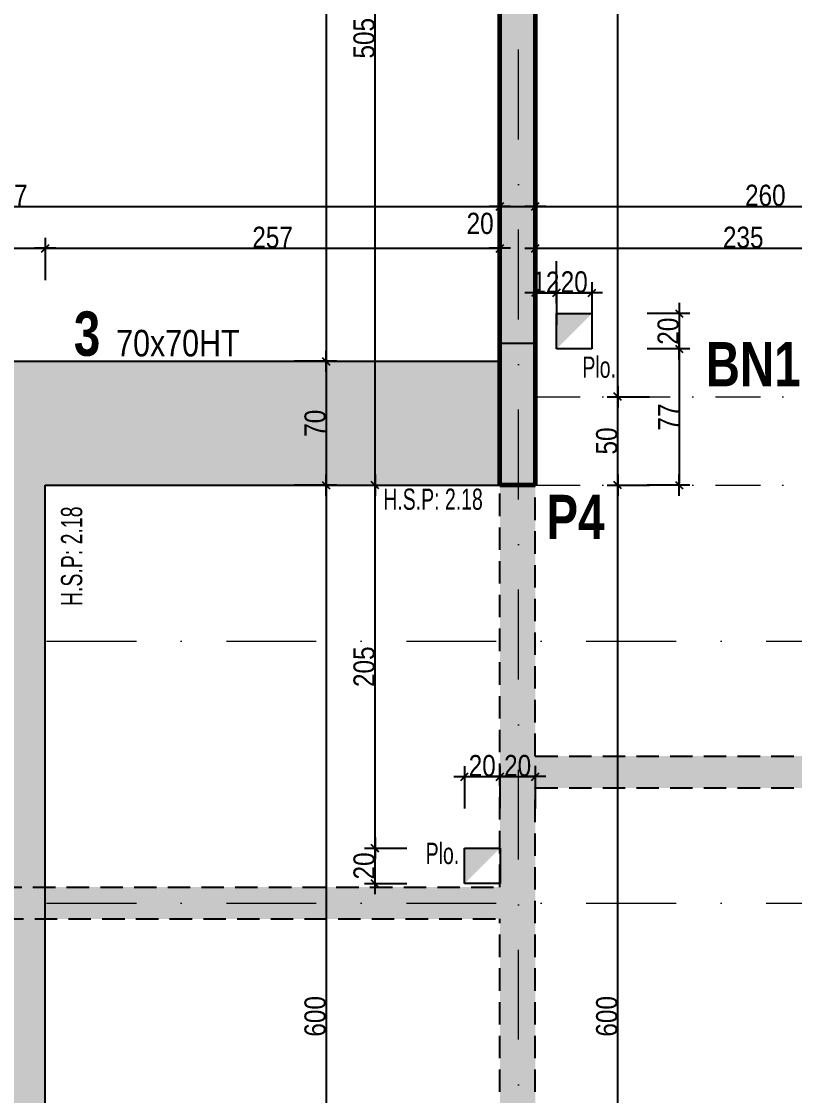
# Model space of a CAD drawing. Header units: millimetres. Extents: x 16050 to 21990, y -27198 to -22998.
# Drawn here: x 18014 to 18451, y -24671 to -24064 of the extents above; entities that cross this region are included whole.
import ezdxf
from ezdxf.enums import TextEntityAlignment as Align

# ---------------------------------------------------------------- set-up
doc = ezdxf.new("R2010")
doc.units = ezdxf.units.MM
doc.linetypes.add('CACHEX2', pattern=[19.05, 12.7, -6.35])
doc.linetypes.add('TIRETPTX2', pattern=[50.8, 25.4, -12.7, 0, -12.7])
for name, color, linetype in [('01_cote_gen', 4, 'Continuous'), ('01_linteaux', 2, 'Continuous'), ('01_murs_sup', 2, 'CACHEX2'), ('01_poch_BN', 9, 'Continuous'), ('01_poch_poteaux', 250, 'Continuous'), ('01_resv', 32, 'Continuous'), ('01_texte', 230, 'Continuous'), ('AA_COTES', 2, 'Continuous')]:
    doc.layers.add(name, color=color, linetype=linetype)
doc.layers.add('01_murs_coup', color=5, linetype='Continuous', lineweight=60)
doc.layers.add('01_tram_axes', color=2, linetype='TIRETPTX2', lineweight=9)
doc.styles.add('ARIAL NA', font='ARIALN.TTF')
doc.styles.add('impact', font='impact.ttf')
doc.styles.add('STYLE2', font='ARIALN.TTF')
doc.dimstyles.new('JB50res', dxfattribs={"dimscale": 0.1, "dimtxt": 120, "dimasz": 12, "dimexe": 0.1, "dimexo": 0.1, "dimgap": 0.09, "dimtad": 1, "dimdec": 1, "dimdsep": 46, "dimtxsty": 'STYLE2', "dimblk1": 'BOND_G', "dimblk2": 'BOND_D', "dimsah": 1, "dimcen": 1.5, "dimdle": 0.01, "dimse1": 1, "dimse2": 1, "dimclrd": 4, "dimclre": 2, "dimclrt": 6, "dimazin": 2, "dimtfac": 2.333333, "dimtdec": 1, "dimtix": 1, "dimtmove": 2, "dimatfit": 3, "dimldrblk": 'BOND_G', "dimfxl": 1, "dimtolj": 1, "dimtzin": 0, "dimarcsym": 0})

# ---------------------------------------------------------------- blocks, each defined once
blk = doc.blocks.new('BOND_G')
at = {"layer": 'AA_COTES', "color": 0}
for p, q in [((0, -5), (0, 15)), ((5, 0), (-5, 0)), ((1.77, 1.77), (-1.77, -1.77))]:
    blk.add_line(p, q, dxfattribs=at)
blk = doc.blocks.new('BOND_D')
at = {"layer": 'AA_COTES', "color": 0}
for p, q in [((5, 0), (-5, 0)), ((-1.77, -1.77), (1.77, 1.77)), ((0, 5), (0, -15))]:
    blk.add_line(p, q, dxfattribs=at)
blk = doc.blocks.new('*D7304')
at = {"layer": '01_cote_gen', "color": 4, "lineweight": -2, "ltscale": 0.1, "transparency": 16777216}
blk.add_line((17728.42, -24168.88), (18283.02, -24168.88), dxfattribs=at)
at = {"layer": 'Defpoints', "color": 0, "ltscale": 0.1, "transparency": 16777216}
for p in [(18284.22, -24168.88), (17727.22, -24183.13), (18284.22, -24183.13)]:
    blk.add_point(p, dxfattribs=at)
at = {"layer": '01_cote_gen', "color": 4, "lineweight": -2, "ltscale": 0.1, "transparency": 16777216, "xscale": 1.2, "yscale": 1.2, "zscale": 1.2, "rotation": 180}
blk.add_blockref('BOND_G', (17727.22, -24168.88), dxfattribs=at)
at = {"layer": '01_cote_gen', "color": 4, "lineweight": -2, "ltscale": 0.1, "transparency": 16777216, "xscale": 1.2, "yscale": 1.2, "zscale": 1.2}
blk.add_blockref('BOND_D', (18284.22, -24168.88), dxfattribs=at)
at = {"layer": '01_cote_gen', "color": 6, "ltscale": 0.1, "transparency": 16777216, "insert": (18005.72, -24162.76), "char_height": 12, "attachment_point": 5, "style": 'STYLE2'}
blk.add_mtext('\\A1;557', dxfattribs=at)
blk = doc.blocks.new('*D7306')
at = {"layer": '01_cote_gen', "color": 4, "lineweight": -2, "ltscale": 0.1, "transparency": 16777216}
blk.add_line((17958.42, -24192.58), (18026.02, -24192.58), dxfattribs=at)
at = {"layer": 'Defpoints', "color": 0, "ltscale": 0.1, "transparency": 16777216}
for p in [(18027.22, -24192.58), (17957.22, -24210.58), (18027.22, -24326.41)]:
    blk.add_point(p, dxfattribs=at)
at = {"layer": '01_cote_gen', "color": 4, "lineweight": -2, "ltscale": 0.1, "transparency": 16777216, "xscale": 1.2, "yscale": 1.2, "zscale": 1.2, "rotation": 180}
blk.add_blockref('BOND_G', (17957.22, -24192.58), dxfattribs=at)
at = {"layer": '01_cote_gen', "color": 4, "lineweight": -2, "ltscale": 0.1, "transparency": 16777216, "xscale": 1.2, "yscale": 1.2, "zscale": 1.2}
blk.add_blockref('BOND_D', (18027.22, -24192.58), dxfattribs=at)
at = {"layer": '01_cote_gen', "color": 6, "ltscale": 0.1, "transparency": 16777216, "insert": (17992.22, -24186.45), "char_height": 12, "attachment_point": 5, "style": 'STYLE2'}
blk.add_mtext('\\A1;70', dxfattribs=at)
blk = doc.blocks.new('*D7307')
at = {"layer": '01_cote_gen', "color": 4, "lineweight": -2, "ltscale": 0.1, "transparency": 16777216}
blk.add_line((18028.42, -24192.58), (18283.02, -24192.58), dxfattribs=at)
at = {"layer": 'Defpoints', "color": 0, "ltscale": 0.1, "transparency": 16777216}
for p in [(18284.22, -24192.58), (18027.22, -24210.58), (18284.22, -24210.58)]:
    blk.add_point(p, dxfattribs=at)
at = {"layer": '01_cote_gen', "color": 4, "lineweight": -2, "ltscale": 0.1, "transparency": 16777216, "xscale": 1.2, "yscale": 1.2, "zscale": 1.2, "rotation": 180}
blk.add_blockref('BOND_G', (18027.22, -24192.58), dxfattribs=at)
at = {"layer": '01_cote_gen', "color": 4, "lineweight": -2, "ltscale": 0.1, "transparency": 16777216, "xscale": 1.2, "yscale": 1.2, "zscale": 1.2}
blk.add_blockref('BOND_D', (18284.22, -24192.58), dxfattribs=at)
at = {"layer": '01_cote_gen', "color": 6, "ltscale": 0.1, "transparency": 16777216, "insert": (18155.72, -24186.45), "char_height": 12, "attachment_point": 5, "style": 'STYLE2'}
blk.add_mtext('\\A1;257', dxfattribs=at)
blk = doc.blocks.new('*D7308')
at = {"layer": '01_cote_gen', "color": 4, "lineweight": -2, "ltscale": 0.1, "transparency": 16777216}
blk.add_line((18305.42, -24192.58), (18538.02, -24192.58), dxfattribs=at)
at = {"layer": 'Defpoints', "color": 0, "ltscale": 0.1, "transparency": 16777216}
for p in [(18539.22, -24192.58), (18304.22, -24201.8), (18539.22, -24256.41)]:
    blk.add_point(p, dxfattribs=at)
at = {"layer": '01_cote_gen', "color": 4, "lineweight": -2, "ltscale": 0.1, "transparency": 16777216, "xscale": 1.2, "yscale": 1.2, "zscale": 1.2, "rotation": 180}
blk.add_blockref('BOND_G', (18304.22, -24192.58), dxfattribs=at)
at = {"layer": '01_cote_gen', "color": 4, "lineweight": -2, "ltscale": 0.1, "transparency": 16777216, "xscale": 1.2, "yscale": 1.2, "zscale": 1.2}
blk.add_blockref('BOND_D', (18539.22, -24192.58), dxfattribs=at)
at = {"layer": '01_cote_gen', "color": 6, "ltscale": 0.1, "transparency": 16777216, "insert": (18421.72, -24186.45), "char_height": 12, "attachment_point": 5, "style": 'STYLE2'}
blk.add_mtext('\\A1;235', dxfattribs=at)
blk = doc.blocks.new('*D7310')
at = {"layer": '01_cote_gen', "color": 4, "lineweight": -2, "ltscale": 0.1, "transparency": 16777216}
blk.add_line((18305.42, -24168.88), (18563.02, -24168.88), dxfattribs=at)
at = {"layer": 'Defpoints', "color": 0, "ltscale": 0.1, "transparency": 16777216}
for p in [(18564.22, -24166.47), (18564.22, -24168.88), (18304.22, -24172.36)]:
    blk.add_point(p, dxfattribs=at)
at = {"layer": '01_cote_gen', "color": 4, "lineweight": -2, "ltscale": 0.1, "transparency": 16777216, "xscale": 1.2, "yscale": 1.2, "zscale": 1.2, "rotation": 180}
blk.add_blockref('BOND_G', (18304.22, -24168.88), dxfattribs=at)
at = {"layer": '01_cote_gen', "color": 4, "lineweight": -2, "ltscale": 0.1, "transparency": 16777216, "xscale": 1.2, "yscale": 1.2, "zscale": 1.2}
blk.add_blockref('BOND_D', (18564.22, -24168.88), dxfattribs=at)
at = {"layer": '01_cote_gen', "color": 6, "ltscale": 0.1, "transparency": 16777216, "insert": (18434.22, -24162.74), "char_height": 12, "attachment_point": 5, "style": 'STYLE2'}
blk.add_mtext('\\A1;260', dxfattribs=at)
blk = doc.blocks.new('*D7316')
at = {"layer": '01_cote_gen', "color": 4, "lineweight": -2, "ltscale": 0.1, "transparency": 16777216}
blk.add_line((18285.42, -24168.88), (18303.02, -24168.88), dxfattribs=at)
at = {"layer": 'Defpoints', "color": 0, "ltscale": 0.1, "transparency": 16777216}
for p in [(18304.22, -24168.88), (18284.22, -24180.77), (18304.22, -24180.77)]:
    blk.add_point(p, dxfattribs=at)
at = {"layer": '01_cote_gen', "color": 4, "lineweight": -2, "ltscale": 0.1, "transparency": 16777216, "xscale": 1.2, "yscale": 1.2, "zscale": 1.2, "rotation": 180}
blk.add_blockref('BOND_G', (18284.22, -24168.88), dxfattribs=at)
at = {"layer": '01_cote_gen', "color": 4, "lineweight": -2, "ltscale": 0.1, "transparency": 16777216, "xscale": 1.2, "yscale": 1.2, "zscale": 1.2}
blk.add_blockref('BOND_D', (18304.22, -24168.88), dxfattribs=at)
at = {"layer": '01_cote_gen', "color": 6, "ltscale": 0.1, "transparency": 16777216, "insert": (18273.01, -24178.59), "char_height": 12, "attachment_point": 5, "style": 'STYLE2'}
blk.add_mtext('\\A1;20', dxfattribs=at)
blk = doc.blocks.new('*D7391')
at = {"layer": '01_cote_gen', "color": 4, "lineweight": -2, "ltscale": 0.1, "transparency": 16777216}
blk.add_line((18185.94, -23822.61), (18185.94, -24255.21), dxfattribs=at)
at = {"layer": 'Defpoints', "color": 0, "ltscale": 0.1, "transparency": 16777216}
for p in [(18167.94, -23821.41), (18167.94, -24256.41), (18185.94, -24256.41)]:
    blk.add_point(p, dxfattribs=at)
at = {"layer": '01_cote_gen', "color": 4, "lineweight": -2, "ltscale": 0.1, "transparency": 16777216, "xscale": 1.2, "yscale": 1.2, "zscale": 1.2}
for name, p, rotation in [('BOND_G', (18185.94, -23821.41), 90), ('BOND_D', (18185.94, -24256.41), 270)]:
    blk.add_blockref(name, p, dxfattribs=dict(at, rotation=rotation))
at = {"layer": '01_cote_gen', "color": 6, "ltscale": 0.1, "transparency": 16777216, "insert": (18179.8, -24038.91), "char_height": 12, "attachment_point": 5, "rotation": 90, "style": 'STYLE2'}
blk.add_mtext('\\A1;435', dxfattribs=at)
blk = doc.blocks.new('*D7392')
at = {"layer": '01_cote_gen', "color": 4, "lineweight": -2, "ltscale": 0.1, "transparency": 16777216}
blk.add_line((18185.94, -24257.61), (18185.94, -24325.21), dxfattribs=at)
at = {"layer": 'Defpoints', "color": 0, "ltscale": 0.1, "transparency": 16777216}
for p in [(18156.07, -24256.41), (18156.07, -24326.41), (18185.94, -24326.41)]:
    blk.add_point(p, dxfattribs=at)
at = {"layer": '01_cote_gen', "color": 4, "lineweight": -2, "ltscale": 0.1, "transparency": 16777216, "xscale": 1.2, "yscale": 1.2, "zscale": 1.2}
for name, p, rotation in [('BOND_G', (18185.94, -24256.41), 90), ('BOND_D', (18185.94, -24326.41), 270)]:
    blk.add_blockref(name, p, dxfattribs=dict(at, rotation=rotation))
at = {"layer": '01_cote_gen', "color": 6, "ltscale": 0.1, "transparency": 16777216, "insert": (18179.8, -24291.41), "char_height": 12, "attachment_point": 5, "rotation": 90, "style": 'STYLE2'}
blk.add_mtext('\\A1;70', dxfattribs=at)
blk = doc.blocks.new('*D7393')
at = {"layer": '01_cote_gen', "color": 4, "lineweight": -2, "ltscale": 0.1, "transparency": 16777216}
blk.add_line((18185.94, -24327.61), (18185.94, -24925.22), dxfattribs=at)
at = {"layer": 'Defpoints', "color": 0, "ltscale": 0.1, "transparency": 16777216}
for p in [(18167.94, -24326.41), (18167.96, -24926.42), (18185.94, -24926.42)]:
    blk.add_point(p, dxfattribs=at)
at = {"layer": '01_cote_gen', "color": 4, "lineweight": -2, "ltscale": 0.1, "transparency": 16777216, "xscale": 1.2, "yscale": 1.2, "zscale": 1.2}
for name, p, rotation in [('BOND_G', (18185.94, -24326.41), 90), ('BOND_D', (18185.94, -24926.42), 270)]:
    blk.add_blockref(name, p, dxfattribs=dict(at, rotation=rotation))
at = {"layer": '01_cote_gen', "color": 6, "ltscale": 0.1, "transparency": 16777216, "insert": (18179.8, -24626.42), "char_height": 12, "attachment_point": 5, "rotation": 90, "style": 'STYLE2'}
blk.add_mtext('\\A1;600', dxfattribs=at)
blk = doc.blocks.new('*D7402')
at = {"layer": '01_cote_gen', "color": 4, "lineweight": -2, "ltscale": 0.1, "transparency": 16777216}
blk.add_line((18213.63, -24325.21), (18213.63, -23822.61), dxfattribs=at)
at = {"layer": 'Defpoints', "color": 0, "ltscale": 0.1, "transparency": 16777216}
for p in [(18213.63, -23821.41), (18241.13, -23821.41), (18241.13, -24326.41)]:
    blk.add_point(p, dxfattribs=at)
at = {"layer": '01_cote_gen', "color": 4, "lineweight": -2, "ltscale": 0.1, "transparency": 16777216, "xscale": 1.2, "yscale": 1.2, "zscale": 1.2}
for name, p, rotation in [('BOND_D', (18213.63, -23821.41), 90), ('BOND_G', (18213.63, -24326.41), 270)]:
    blk.add_blockref(name, p, dxfattribs=dict(at, rotation=rotation))
at = {"layer": '01_cote_gen', "color": 6, "ltscale": 0.1, "transparency": 16777216, "insert": (18207.49, -24073.91), "char_height": 12, "attachment_point": 5, "rotation": 90, "style": 'STYLE2'}
blk.add_mtext('\\A1;505', dxfattribs=at)
blk = doc.blocks.new('*D7408')
at = {"layer": '01_cote_gen', "color": 4, "lineweight": -2, "ltscale": 0.1, "transparency": 16777216}
blk.add_line((18350.78, -24925.21), (18350.78, -24327.61), dxfattribs=at)
at = {"layer": 'Defpoints', "color": 0, "ltscale": 0.1, "transparency": 16777216}
for p in [(18350.78, -24326.41), (18394.14, -24326.41), (18394.14, -24926.41)]:
    blk.add_point(p, dxfattribs=at)
at = {"layer": '01_cote_gen', "color": 4, "lineweight": -2, "ltscale": 0.1, "transparency": 16777216, "xscale": 1.2, "yscale": 1.2, "zscale": 1.2}
for name, p, rotation in [('BOND_D', (18350.78, -24326.41), 90), ('BOND_G', (18350.78, -24926.41), 270)]:
    blk.add_blockref(name, p, dxfattribs=dict(at, rotation=rotation))
at = {"layer": '01_cote_gen', "color": 6, "ltscale": 0.1, "transparency": 16777216, "insert": (18344.64, -24626.41), "char_height": 12, "attachment_point": 5, "rotation": 90, "style": 'STYLE2'}
blk.add_mtext('\\A1;600', dxfattribs=at)
blk = doc.blocks.new('*D7409')
at = {"layer": '01_cote_gen', "color": 4, "lineweight": -2, "ltscale": 0.1, "transparency": 16777216}
blk.add_line((18350.78, -24325.21), (18350.78, -24277.61), dxfattribs=at)
at = {"layer": 'Defpoints', "color": 0, "ltscale": 0.1, "transparency": 16777216}
for p in [(18350.78, -24276.41), (18368.78, -24276.41), (18368.78, -24326.41)]:
    blk.add_point(p, dxfattribs=at)
at = {"layer": '01_cote_gen', "color": 4, "lineweight": -2, "ltscale": 0.1, "transparency": 16777216, "xscale": 1.2, "yscale": 1.2, "zscale": 1.2}
for name, p, rotation in [('BOND_D', (18350.78, -24276.41), 90), ('BOND_G', (18350.78, -24326.41), 270)]:
    blk.add_blockref(name, p, dxfattribs=dict(at, rotation=rotation))
at = {"layer": '01_cote_gen', "color": 6, "ltscale": 0.1, "transparency": 16777216, "insert": (18344.64, -24301.41), "char_height": 12, "attachment_point": 5, "rotation": 90, "style": 'STYLE2'}
blk.add_mtext('\\A1;50', dxfattribs=at)
blk = doc.blocks.new('*D7410')
at = {"layer": '01_cote_gen', "color": 4, "lineweight": -2, "ltscale": 0.1, "transparency": 16777216}
blk.add_line((18350.78, -24275.21), (18350.78, -23822.61), dxfattribs=at)
at = {"layer": 'Defpoints', "color": 0, "ltscale": 0.1, "transparency": 16777216}
for p in [(18350.78, -23821.41), (18368.78, -23821.41), (18368.78, -24276.41)]:
    blk.add_point(p, dxfattribs=at)
at = {"layer": '01_cote_gen', "color": 4, "lineweight": -2, "ltscale": 0.1, "transparency": 16777216, "xscale": 1.2, "yscale": 1.2, "zscale": 1.2}
for name, p, rotation in [('BOND_D', (18350.78, -23821.41), 90), ('BOND_G', (18350.78, -24276.41), 270)]:
    blk.add_blockref(name, p, dxfattribs=dict(at, rotation=rotation))
at = {"layer": '01_cote_gen', "color": 6, "ltscale": 0.1, "transparency": 16777216, "insert": (18344.67, -24048.91), "char_height": 12, "attachment_point": 5, "rotation": 90, "style": 'STYLE2'}
blk.add_mtext('\\A1;455', dxfattribs=at)
blk = doc.blocks.new('*D7810')
at = {"layer": '01_texte', "color": 4, "lineweight": -2, "ltscale": 200, "transparency": 16777216}
blk.add_line((18385.49, -24230.6), (18385.49, -24248.2), dxfattribs=at)
at = {"layer": 'Defpoints', "color": 0, "ltscale": 200, "transparency": 16777216}
for p in [(18336.2, -24229.4), (18336.2, -24249.4), (18385.49, -24249.4)]:
    blk.add_point(p, dxfattribs=at)
at = {"layer": '01_texte', "color": 4, "lineweight": -2, "ltscale": 200, "transparency": 16777216, "xscale": 1.2, "yscale": 1.2, "zscale": 1.2}
for name, p, rotation in [('BOND_G', (18385.49, -24229.4), 90), ('BOND_D', (18385.49, -24249.4), 270)]:
    blk.add_blockref(name, p, dxfattribs=dict(at, rotation=rotation))
at = {"layer": '01_texte', "color": 6, "ltscale": 200, "transparency": 16777216, "insert": (18379.35, -24239.4), "char_height": 12, "attachment_point": 5, "rotation": 90, "style": 'STYLE2'}
blk.add_mtext('\\A1;20', dxfattribs=at)
blk = doc.blocks.new('*D7811')
at = {"layer": '01_texte', "color": 4, "lineweight": -2, "ltscale": 200, "transparency": 16777216}
blk.add_line((18385.49, -24250.6), (18385.49, -24325.21), dxfattribs=at)
at = {"layer": 'Defpoints', "color": 0, "ltscale": 200, "transparency": 16777216}
for p in [(18367.49, -24249.4), (18310.7, -24326.41), (18385.49, -24326.41)]:
    blk.add_point(p, dxfattribs=at)
at = {"layer": '01_texte', "color": 4, "lineweight": -2, "ltscale": 200, "transparency": 16777216, "xscale": 1.2, "yscale": 1.2, "zscale": 1.2}
for name, p, rotation in [('BOND_G', (18385.49, -24249.4), 90), ('BOND_D', (18385.49, -24326.41), 270)]:
    blk.add_blockref(name, p, dxfattribs=dict(at, rotation=rotation))
at = {"layer": '01_texte', "color": 6, "ltscale": 200, "transparency": 16777216, "insert": (18379.48, -24287.91), "char_height": 12, "attachment_point": 5, "rotation": 90, "style": 'STYLE2'}
blk.add_mtext('\\A1;77', dxfattribs=at)
blk = doc.blocks.new('*D7812')
at = {"layer": '01_texte', "color": 4, "lineweight": -2, "ltscale": 200, "transparency": 16777216}
for p, q in [((18303.02, -24217.77), (18301.82, -24217.77)), ((18304.22, -24217.77), (18316.2, -24217.77)), ((18317.4, -24217.77), (18318.6, -24217.77))]:
    blk.add_line(p, q, dxfattribs=at)
at = {"layer": 'Defpoints', "color": 0, "ltscale": 200, "transparency": 16777216}
for p in [(18304.22, -24215.77), (18316.2, -24217.77), (18316.2, -24229.4)]:
    blk.add_point(p, dxfattribs=at)
at = {"layer": '01_texte', "color": 4, "lineweight": -2, "ltscale": 200, "transparency": 16777216, "xscale": 1.2, "yscale": 1.2, "zscale": 1.2}
blk.add_blockref('BOND_G', (18304.22, -24217.77), dxfattribs=at)
at = {"layer": '01_texte', "color": 4, "lineweight": -2, "ltscale": 200, "transparency": 16777216, "xscale": 1.2, "yscale": 1.2, "zscale": 1.2, "rotation": 180}
blk.add_blockref('BOND_D', (18316.2, -24217.77), dxfattribs=at)
at = {"layer": '01_texte', "color": 6, "ltscale": 200, "transparency": 16777216, "insert": (18310.21, -24211.74), "char_height": 12, "attachment_point": 5, "style": 'STYLE2'}
blk.add_mtext('\\A1;12', dxfattribs=at)
blk = doc.blocks.new('*D7813')
at = {"layer": '01_texte', "color": 4, "lineweight": -2, "ltscale": 200, "transparency": 16777216}
blk.add_line((18317.4, -24217.77), (18335, -24217.77), dxfattribs=at)
at = {"layer": 'Defpoints', "color": 0, "ltscale": 200, "transparency": 16777216}
for p in [(18336.2, -24217.77), (18316.2, -24223.77), (18336.2, -24229.4)]:
    blk.add_point(p, dxfattribs=at)
at = {"layer": '01_texte', "color": 4, "lineweight": -2, "ltscale": 200, "transparency": 16777216, "xscale": 1.2, "yscale": 1.2, "zscale": 1.2, "rotation": 180}
blk.add_blockref('BOND_G', (18316.2, -24217.77), dxfattribs=at)
at = {"layer": '01_texte', "color": 4, "lineweight": -2, "ltscale": 200, "transparency": 16777216, "xscale": 1.2, "yscale": 1.2, "zscale": 1.2}
blk.add_blockref('BOND_D', (18336.2, -24217.77), dxfattribs=at)
at = {"layer": '01_texte', "color": 6, "ltscale": 200, "transparency": 16777216, "insert": (18326.2, -24211.64), "char_height": 12, "attachment_point": 5, "style": 'STYLE2'}
blk.add_mtext('\\A1;20', dxfattribs=at)
blk = doc.blocks.new('*D7814')
at = {"layer": '01_texte', "color": 4, "lineweight": -2, "ltscale": 200, "transparency": 16777216}
blk.add_line((18213.63, -24550.27), (18213.63, -24532.67), dxfattribs=at)
at = {"layer": 'Defpoints', "color": 0, "ltscale": 200, "transparency": 16777216}
for p in [(18213.63, -24531.47), (18258.9, -24531.47), (18258.9, -24551.47)]:
    blk.add_point(p, dxfattribs=at)
at = {"layer": '01_texte', "color": 4, "lineweight": -2, "ltscale": 200, "transparency": 16777216, "xscale": 1.2, "yscale": 1.2, "zscale": 1.2}
for name, p, rotation in [('BOND_D', (18213.63, -24531.47), 90), ('BOND_G', (18213.63, -24551.47), 270)]:
    blk.add_blockref(name, p, dxfattribs=dict(at, rotation=rotation))
at = {"layer": '01_texte', "color": 6, "ltscale": 200, "transparency": 16777216, "insert": (18207.49, -24541.47), "char_height": 12, "attachment_point": 5, "rotation": 90, "style": 'STYLE2'}
blk.add_mtext('\\A1;20', dxfattribs=at)
blk = doc.blocks.new('*D7815')
at = {"layer": '01_texte', "color": 4, "lineweight": -2, "ltscale": 200, "transparency": 16777216}
blk.add_line((18213.63, -24530.25), (18213.63, -24327.61), dxfattribs=at)
at = {"layer": 'Defpoints', "color": 0, "ltscale": 200, "transparency": 16777216}
for p in [(18213.63, -24326.41), (18238.11, -24326.41), (18238.11, -24531.45)]:
    blk.add_point(p, dxfattribs=at)
at = {"layer": '01_texte', "color": 4, "lineweight": -2, "ltscale": 200, "transparency": 16777216, "xscale": 1.2, "yscale": 1.2, "zscale": 1.2}
for name, p, rotation in [('BOND_D', (18213.63, -24326.41), 90), ('BOND_G', (18213.63, -24531.45), 270)]:
    blk.add_blockref(name, p, dxfattribs=dict(at, rotation=rotation))
at = {"layer": '01_texte', "color": 6, "ltscale": 200, "transparency": 16777216, "insert": (18207.49, -24428.93), "char_height": 12, "attachment_point": 5, "rotation": 90, "style": 'STYLE2'}
blk.add_mtext('\\A1;205', dxfattribs=at)
blk = doc.blocks.new('*D7816')
at = {"layer": '01_texte', "color": 4, "lineweight": -2, "ltscale": 200, "transparency": 16777216}
blk.add_line((18265.39, -24491.02), (18283.02, -24491.02), dxfattribs=at)
at = {"layer": 'Defpoints', "color": 0, "ltscale": 200, "transparency": 16777216}
for p in [(18284.22, -24491.02), (18264.19, -24531.47), (18284.22, -24531.51)]:
    blk.add_point(p, dxfattribs=at)
at = {"layer": '01_texte', "color": 4, "lineweight": -2, "ltscale": 200, "transparency": 16777216, "xscale": 1.2, "yscale": 1.2, "zscale": 1.2, "rotation": 180}
blk.add_blockref('BOND_G', (18264.19, -24491.02), dxfattribs=at)
at = {"layer": '01_texte', "color": 4, "lineweight": -2, "ltscale": 200, "transparency": 16777216, "xscale": 1.2, "yscale": 1.2, "zscale": 1.2}
blk.add_blockref('BOND_D', (18284.22, -24491.02), dxfattribs=at)
at = {"layer": '01_texte', "color": 6, "ltscale": 200, "transparency": 16777216, "insert": (18274.2, -24484.89), "char_height": 12, "attachment_point": 5, "style": 'STYLE2'}
blk.add_mtext('\\A1;20', dxfattribs=at)
blk = doc.blocks.new('*D7817')
at = {"layer": '01_texte', "color": 4, "lineweight": -2, "ltscale": 200, "transparency": 16777216}
blk.add_line((18285.42, -24491), (18303.02, -24491), dxfattribs=at)
at = {"layer": 'Defpoints', "color": 0, "ltscale": 200, "transparency": 16777216}
for p in [(18304.22, -24326.41), (18284.22, -24473), (18304.22, -24491)]:
    blk.add_point(p, dxfattribs=at)
at = {"layer": '01_texte', "color": 4, "lineweight": -2, "ltscale": 200, "transparency": 16777216, "xscale": 1.2, "yscale": 1.2, "zscale": 1.2, "rotation": 180}
blk.add_blockref('BOND_G', (18284.22, -24491), dxfattribs=at)
at = {"layer": '01_texte', "color": 4, "lineweight": -2, "ltscale": 200, "transparency": 16777216, "xscale": 1.2, "yscale": 1.2, "zscale": 1.2}
blk.add_blockref('BOND_D', (18304.22, -24491), dxfattribs=at)
at = {"layer": '01_texte', "color": 6, "ltscale": 200, "transparency": 16777216, "insert": (18294.22, -24484.86), "char_height": 12, "attachment_point": 5, "style": 'STYLE2'}
blk.add_mtext('\\A1;20', dxfattribs=at)

msp = doc.modelspace()

# ---------------------------------------------------------------- hatches: boundary and pattern name
at = {"layer": '01_murs_sup', "ltscale": 0.1}
h = msp.add_hatch(dxfattribs=at)
h.set_pattern_fill('DASH', color=256, scale=2.5, angle=135)
h.set_pattern_definition([(135, (16292.661, 9350.106), (-11.2253202, 9e-16), [7.9375, -7.9375])])
h.paths.add_polyline_path([(19128.22, -23796.42), (18959.22, -23796.42), (18959.22, -23812.42), (19112.22, -23812.42), (19112.22, -24158.42), (19128.22, -24158.42)])
h.paths.add_polyline_path([(19128.22, -24258.42), (19112.22, -24258.42), (19112.22, -24479.42), (18582.74, -24479.42), (18582.74, -24296.42), (18564.74, -24296.42), (18564.74, -24479.42), (18304.22, -24479.42), (18304.22, -23812.42), (18398.22, -23812.42), (18398.22, -23796.42), (18139.22, -23796.42), (18139.22, -23812.42), (18284.22, -23812.42), (18284.22, -24553.42), (18001.14, -24553.42), (18001.14, -24405.42), (17723.22, -24405.42), (17723.22, -23812.42), (17839.22, -23812.42), (17839.22, -23796.42), (17707.22, -23796.42), (17707.22, -25180.42), (17836.22, -25180.42), (17836.22, -25164.42), (17723.22, -25164.42), (17723.22, -24423.42), (17983.14, -24423.42), (17983.14, -24571.42), (18284.22, -24571.42), (18284.22, -25164.42), (18136.22, -25164.42), (18136.22, -25180.42), (18432.22, -25180.42), (18432.22, -25164.42), (18304.22, -25164.42), (18304.22, -24497.42), (18564.74, -24497.42), (18564.74, -24680.42), (18582.74, -24680.42), (18582.74, -24497.42), (19112.22, -24497.42), (19112.22, -24718.42), (19128.22, -24718.42)])
at = {"layer": '01_poch_BN', "ltscale": 200}
h = msp.add_hatch(color=256, dxfattribs=at)
h.dxf.hatch_style = 1
h.paths.add_polyline_path([(17108.22, -24256.41), (16700.22, -24256.41), (16700.22, -24326.41), (16763.23, -24326.41), (16763.22, -24926.41), (16547.22, -24926.42), (16547.22, -24375.38), (16497.22, -24375.38), (16497.22, -24524.05), (16172.56, -24303.3), (16148.64, -24335.41), (16497.22, -24572.42), (16497.22, -24926.43), (16517.22, -24926.43), (16517.22, -24996.43), (17108.22, -24996.41), (17108.22, -24926.41), (17128.22, -24926.41), (17128.22, -24996.41), (17685.22, -24996.41), (17685.22, -24926.41), (17456.22, -24926.41), (17456.22, -24326.41), (17685.22, -24326.41), (17685.22, -24256.41), (17128.22, -24256.41), (17128.22, -24326.41), (17108.22, -24326.41)])
h.paths.add_polyline_path([(17083.7, -24326.41), (17083.7, -24926.42), (16833.22, -24926.42), (16833.23, -24326.41)], flags=16)
h.paths.add_polyline_path([(17153.7, -24326.41), (17386.22, -24326.41), (17386.22, -24926.41), (17153.7, -24926.41)], flags=16)
h.paths.add_polyline_path([(18284.22, -24256.41), (17727.22, -24256.41), (17727.22, -24326.41), (17957.22, -24326.41), (17957.22, -24926.41), (17727.22, -24926.41), (17727.22, -24996.41), (18284.22, -24996.41), (18284.22, -24926.41), (18027.22, -24926.41), (18027.22, -24326.41), (18284.22, -24326.41)])
h.paths.add_polyline_path([(19110.22, -24256.41), (18584.22, -24256.41), (18584.22, -24326.41), (18564.22, -24326.41), (18564.22, -24256.41), (18539.22, -24256.41), (18539.09, -24896.41), (18554.22, -24896.41), (18554.22, -24876.41), (18584.22, -24876.41), (18609.1, -24876.41), (18609.21, -24326.41), (19110.22, -24326.41)])
h.paths.add_polyline_path([(17108.22, -25110.42), (16517.22, -25110.42), (16517.22, -25180.42), (17108.22, -25180.42)])
h.paths.add_polyline_path([(17685.22, -25110.42), (17128.22, -25110.42), (17128.22, -25180.42), (17685.22, -25180.42)])
h.paths.add_polyline_path([(18284.22, -25110.42), (17727.22, -25110.42), (17727.22, -25180.42), (18284.22, -25180.42)])
h.paths.add_polyline_path([(18554.22, -25140.42), (18304.22, -25140.42), (18304.22, -25180.42), (18554.22, -25180.42)])
h.paths.add_polyline_path([(18692.22, -25140.42), (18572.22, -25140.42), (18572.22, -25180.42), (18692.22, -25180.42)])
h.paths.add_polyline_path([(18710.22, -25140.42), (18692.22, -25140.42), (18692.22, -25180.42), (18710.22, -25180.42)])
h.paths.add_polyline_path([(18830.22, -25140.42), (18710.22, -25140.42), (18710.22, -25180.42), (18830.22, -25180.42)])
h.paths.add_polyline_path([(19110.22, -25140.42), (18850.22, -25140.42), (18850.22, -25180.42), (19110.22, -25180.42)])
at = {"layer": '01_poch_poteaux', "ltscale": 200}
h = msp.add_hatch(color=256, dxfattribs=at)
h.dxf.hatch_style = 1
h.paths.add_polyline_path([(18294.71, -24246.41), (18284.22, -24246.41), (18284.22, -24326.41), (18294.72, -24326.41)])
h.paths.add_polyline_path([(18304.22, -24246.41), (18294.71, -24246.41), (18294.72, -24326.41), (18304.22, -24326.41)])

# ---------------------------------------------------------------- linework, layer by layer
at = {"layer": '01_linteaux', "ltscale": 0.1}
for p, q in [((17727.22, -24256.41), (18284.22, -24256.41)), ((18027.22, -24926.41), (18027.22, -24326.41)), ((18027.22, -24326.41), (18284.22, -24326.41))]:
    msp.add_line(p, q, dxfattribs=at)
at = {"layer": '01_murs_coup'}
for p, q in [((18284.22, -24326.41), (18284.22, -23821.41)), ((18304.22, -23821.41), (18304.22, -24326.41)), ((18304.22, -24326.41), (18284.22, -24326.41))]:
    msp.add_line(p, q, dxfattribs=at)
at = {"layer": '01_murs_sup'}
for p, q in [((18284.22, -24553.42), (18284.22, -23812.42)), ((18304.22, -24479.42), (18304.22, -23812.42)), ((18304.22, -24479.42), (18564.74, -24479.42)), ((18304.22, -24497.42), (18564.74, -24497.42)), ((18304.22, -25164.42), (18304.22, -24497.42)), ((18001.22, -24553.42), (18284.22, -24553.42)), ((17983.22, -24571.42), (18284.22, -24571.42)), ((18284.22, -25164.42), (18284.22, -24571.42))]:
    msp.add_line(p, q, dxfattribs=at)
at = {"layer": '01_poch_poteaux', "ltscale": 200}
msp.add_line((18304.22, -24246.41), (18284.22, -24246.41), dxfattribs=at)
at = {"layer": '01_resv', "ltscale": 200}
for p, q in [((18316.2, -24229.4), (18336.2, -24229.4)), ((18316.2, -24249.4), (18316.2, -24229.4)), ((18336.2, -24229.4), (18336.2, -24249.4)), ((18336.2, -24249.4), (18316.2, -24249.4)), ((18264.19, -24531.47), (18284.28, -24531.45)), ((18264.19, -24551.47), (18264.19, -24531.47)), ((18284.28, -24531.45), (18284.28, -24551.45)), ((18284.28, -24551.45), (18264.19, -24551.47))]:
    msp.add_line(p, q, dxfattribs=at)
for points in [[(18316.2, -24249.4), (18316.2, -24229.4), (18336.2, -24229.4)], [(18264.19, -24551.47), (18264.19, -24531.47), (18284.28, -24531.45)]]:
    msp.add_solid(points, dxfattribs=at)
at = {"layer": '01_tram_axes', "color": 253, "ltscale": 2}
for p, q in [((18294.73, -25656.58), (18294.7, -23114.83)), ((16197.32, -24414.41), (19342.3, -24414.41)), ((16197.32, -24562.41), (19342.3, -24562.41))]:
    msp.add_line(p, q, dxfattribs=at)
at = {"layer": '01_tram_axes'}
for p, q in [((18304.22, -24276.41), (18539.22, -24276.41)), ((18304.22, -24326.41), (18539.21, -24326.41))]:
    msp.add_line(p, q, dxfattribs=at)

# ---------------------------------------------------------------- texts
at = {"layer": '01_texte'}
for s, height, style, p in [('3', 25, 'impact', (18050.85, -24260.75)), ('70x70HT', 15, 'ARIAL NA', (18102.19, -24258.14)), ('BN1', 25, 'impact', (18427.33, -24278.03)), ('P4', 25, 'impact', (18326.88, -24364.32))]:
    msp.add_text(s, height=height, dxfattribs=dict(at, style=style)).set_placement(p, align=Align.BOTTOM_CENTER)
at = {"layer": '01_texte', "style": 'ARIAL NA', "width": 0.8}
for p in [(18340.31, -24269.3), (18251.72, -24543.97)]:
    msp.add_text('Plo.', height=12, dxfattribs=at).set_placement(p, align=Align.BOTTOM_CENTER)
msp.add_text('H.S.P: 2.18', height=12, dxfattribs=at).set_placement((18218.29, -24343.89), align=Align.BOTTOM_LEFT)
msp.add_text('H.S.P: 2.18', height=12, rotation=90, dxfattribs=at).set_placement((18051.71, -24394.65), align=Align.BOTTOM_LEFT)

# ---------------------------------------------------------------- dimensions: what is measured, and where the dimension line sits
at = {"layer": '01_cote_gen', "ltscale": 0.1}
for base, p1, p2, picture, middle in [((18185.94, -24256.41), (18167.94, -23821.41), (18167.94, -24256.41), '*D7391', (18179.8, -24038.91)), ((18213.63, -23821.41), (18241.13, -24326.41), (18241.13, -23821.41), '*D7402', (18207.49, -24073.91)), ((18350.78, -23821.41), (18368.78, -24276.41), (18368.78, -23821.41), '*D7410', (18344.67, -24048.91)), ((18185.94, -24326.41), (18156.07, -24256.41), (18156.07, -24326.41), '*D7392', (18179.8, -24291.41)), ((18350.78, -24276.41), (18368.78, -24326.41), (18368.78, -24276.41), '*D7409', (18344.64, -24301.41)), ((18185.94, -24926.42), (18167.94, -24326.41), (18167.96, -24926.42), '*D7393', (18179.8, -24626.42)), ((18350.78, -24326.41), (18394.14, -24926.41), (18394.14, -24326.41), '*D7408', (18344.64, -24626.41))]:
    dim = msp.add_linear_dim(base=base, p1=p1, p2=p2, angle=90, dimstyle='JB50res', dxfattribs=at)
    dim.commit()
    dim.dimension.update_dxf_attribs({"geometry": picture, "text_midpoint": middle})
for base, p1, p2, picture, middle in [((18284.22, -24168.88), (17727.22, -24183.13), (18284.22, -24183.13), '*D7304', (18005.72, -24162.76)), ((18564.22, -24168.88), (18304.22, -24172.36), (18564.22, -24166.47), '*D7310', (18434.22, -24162.74)), ((18027.22, -24192.58), (17957.22, -24210.58), (18027.22, -24326.41), '*D7306', (17992.22, -24186.45)), ((18284.22, -24192.58), (18027.22, -24210.58), (18284.22, -24210.58), '*D7307', (18155.72, -24186.45)), ((18539.22, -24192.58), (18304.22, -24201.8), (18539.22, -24256.41), '*D7308', (18421.72, -24186.45))]:
    dim = msp.add_linear_dim(base=base, p1=p1, p2=p2, dimstyle='JB50res', dxfattribs=at)
    dim.commit()
    dim.dimension.update_dxf_attribs({"geometry": picture, "text_midpoint": middle})
dim = msp.add_linear_dim(base=(18304.22, -24168.88), p1=(18284.22, -24180.77), p2=(18304.22, -24180.77), dimstyle='JB50res', dxfattribs=at)
dim.commit()
dim.dimension.update_dxf_attribs({"geometry": '*D7316', "text_midpoint": (18273.01, -24178.59), "dimtype": 160})
at = {"layer": '01_texte', "ltscale": 200}
for base, p1, p2, picture, middle in [((18316.2, -24217.77), (18304.22, -24215.77), (18316.2, -24229.4), '*D7812', (18310.21, -24211.74)), ((18336.2, -24217.77), (18316.2, -24223.77), (18336.2, -24229.4), '*D7813', (18326.2, -24211.64)), ((18304.22, -24491), (18284.22, -24473), (18304.22, -24326.41), '*D7817', (18294.22, -24484.86)), ((18284.22, -24491.02), (18264.19, -24531.47), (18284.22, -24531.51), '*D7816', (18274.2, -24484.89))]:
    dim = msp.add_linear_dim(base=base, p1=p1, p2=p2, dimstyle='JB50res', dxfattribs=at)
    dim.commit()
    dim.dimension.update_dxf_attribs({"geometry": picture, "text_midpoint": middle})
for base, p1, p2, picture, middle in [((18385.49, -24249.4), (18336.2, -24229.4), (18336.2, -24249.4), '*D7810', (18379.35, -24239.4)), ((18385.49, -24326.41), (18367.49, -24249.4), (18310.7, -24326.41), '*D7811', (18379.48, -24287.91)), ((18213.63, -24326.41), (18238.11, -24531.45), (18238.11, -24326.41), '*D7815', (18207.49, -24428.93)), ((18213.63, -24531.47), (18258.9, -24551.47), (18258.9, -24531.47), '*D7814', (18207.49, -24541.47))]:
    dim = msp.add_linear_dim(base=base, p1=p1, p2=p2, angle=90, dimstyle='JB50res', dxfattribs=at)
    dim.commit()
    dim.dimension.update_dxf_attribs({"geometry": picture, "text_midpoint": middle})

doc.saveas('drawing.dxf')
